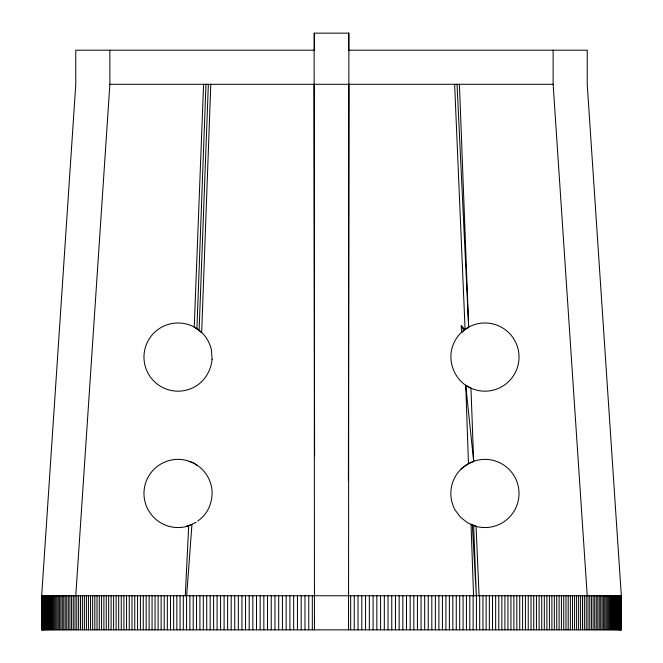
<?xml version="1.0" encoding="UTF-8"?>
<svg xmlns="http://www.w3.org/2000/svg" width="663" height="663" viewBox="0 0 663 663"><rect width="100%" height="100%" fill="white"/><g stroke="black" fill="none" stroke-linecap="round" stroke-linejoin="round"><path stroke-width="0.99" d="M314.453 629.85L314.113 33.15L348.887 33.15L348.547 629.85M348.398 480.526L348.887 84.292M210.793 84.292L201.66 332.76L196.911 328.873L205.969 84.292M199.107 330.572L208.364 84.292M203.582 84.292L194.234 327.331L196.911 328.873M185.284 595.755L188.706 525.726L196.124 522.295M75.773 595.755L109.867 84.292L109.867 50.197M186.651 595.755L191.947 524.557L186.585 526.273L188.74 525.842A34.095 34.095 0 0 1 144.874 501.278A34.095 34.095 0 0 1 173.167 459.716A34.095 34.095 0 0 1 212.102 491.532C212.483 502.985 207.436 514.563 197.765 520.977M454.636 84.292L465.086 329.528L461.556 332.677L461.216 325.806L465.086 329.528L468.675 327.406L459.418 84.292M470.962 388.186L470.987 388.186A34.095 34.095 0 0 0 517.148 368.255A34.095 34.095 0 0 0 493.272 324.008A34.095 34.095 0 0 0 451.271 351.655C449.042 366.473 457.022 382.228 470.962 388.186L473.672 461.556L468.468 463.719L460.909 469.064M314.337 50.197L75.773 50.197L75.773 84.292L41.678 595.755L621.322 595.755L621.322 629.85L41.678 629.85L41.769 595.755M109.867 84.292L553.133 84.292L587.227 595.755M461.15 517.72L467.531 522.784L476.067 526.273L479.092 595.755M189.071 461.465L193.803 463.031L196.911 465.393M468.468 463.719L465.749 385.261L470.987 388.186M460.536 517.281L455.199 510.154A34.095 34.095 0 0 1 476.515 460.42A34.095 34.095 0 0 1 519.03 493.877A34.095 34.095 0 0 1 475.711 526.289L471.037 524.541L473.573 595.755M461.216 325.806L463.827 330.522M465.749 385.261L473.672 461.556M621.322 595.755L587.227 84.292L587.227 50.197L348.663 50.197L348.663 33.15M472.338 525.005L476.349 595.755L473.639 525.469M457.031 84.292L468.675 327.406M314.113 84.292L314.594 455.978M621.231 595.755L621.107 629.85M620.933 595.755L620.933 629.85M620.709 595.755L620.709 629.85M620.435 595.755L620.435 629.85M620.112 595.755L620.112 629.85M619.739 595.755L619.739 629.85M619.317 595.755L619.317 629.85M618.844 595.755L618.844 629.85M618.33 595.755L618.33 629.85M617.759 595.755L617.759 629.85M617.137 595.755L617.137 629.85M616.474 595.755L616.474 629.85M615.761 595.755L615.761 629.85M614.991 595.755L614.991 629.85M614.178 595.755L614.178 629.85M613.316 595.755L613.316 629.85M612.405 595.755L612.405 629.85M611.452 595.755L611.452 629.85M610.449 595.755L610.449 629.85M609.388 595.755L609.388 629.85M608.286 595.755L608.286 629.85M607.142 595.755L607.142 629.85M605.949 595.755L605.949 629.85M604.706 595.755L604.706 629.85M603.413 595.755L603.413 629.85M602.079 595.755L602.079 629.85M600.695 595.755L600.695 629.85M599.261 595.755L599.261 629.85M597.794 595.755L597.794 629.85M596.269 595.755L596.269 629.85M594.703 595.755L594.703 629.85M593.095 595.755L593.095 629.85M591.437 595.755L591.437 629.85M589.739 595.755L589.739 629.85M587.99 595.755L587.99 629.85M586.208 595.755L586.208 629.85M584.376 595.755L584.376 629.85M582.495 595.755L582.495 629.85M580.581 595.755L580.581 629.85M578.617 595.755L578.617 629.85M576.611 595.755L576.611 629.85M574.572 595.755L574.572 629.85M572.484 595.755L572.484 629.85M570.354 595.755L570.354 629.85M568.183 595.755L568.183 629.85M565.978 595.755L565.978 629.85M563.724 595.755L563.724 629.85M561.437 595.755L561.437 629.85M559.108 595.755L559.108 629.85M556.738 595.755L556.738 629.85M554.334 595.755L554.334 629.85M553.133 50.197L553.133 84.292M551.889 595.755L551.889 629.85M549.403 595.755L549.403 629.85M546.884 595.755L546.884 629.85M544.323 595.755L544.323 629.85M541.729 595.755L541.729 629.85M539.102 595.755L539.102 629.85M536.442 595.755L536.442 629.85M533.74 595.755L533.74 629.85M531.005 595.755L531.005 629.85M528.237 595.755L528.237 629.85M525.436 595.755L525.436 629.85M522.593 595.755L522.593 629.85M519.726 595.755L519.726 629.85M516.825 595.755L516.825 629.85M513.891 595.755L513.891 629.85M510.933 595.755L510.933 629.85M507.933 595.755L507.933 629.85M504.908 595.755L504.908 629.85M501.858 595.755L501.858 629.85M498.775 595.755L498.775 629.85M495.659 595.755L495.659 629.85M492.518 595.755L492.518 629.85M489.352 595.755L489.352 629.85M486.153 595.755L486.153 629.85M482.937 595.755L482.937 629.85M479.689 595.755L479.689 629.85M476.415 595.755L476.415 629.85M473.117 595.755L473.117 629.85M469.794 595.755L469.794 629.85M466.445 595.755L466.445 629.85M463.081 595.755L463.081 629.85M459.691 595.755L459.691 629.85M456.277 595.755L456.277 629.85M452.837 595.755L452.837 629.85M449.381 595.755L449.381 629.85M445.909 595.755L445.909 629.85M442.412 595.755L442.412 629.85M438.898 595.755L438.898 629.85M435.367 595.755L435.367 629.85M431.812 595.755L431.812 629.85M428.248 595.755L428.248 629.85M424.66 595.755L424.66 629.85M421.063 595.755L421.063 629.85M417.45 595.755L417.45 629.85M413.811 595.755L413.811 629.85M410.173 595.755L410.173 629.85M406.51 595.755L406.51 629.85M402.839 595.755L402.839 629.85M399.159 595.755L399.159 629.85M395.463 595.755L395.463 629.85M391.758 595.755L391.758 629.85M388.046 595.755L388.046 629.85M384.316 595.755L384.316 629.85M380.579 595.755L380.579 629.85M376.841 595.755L376.841 629.85M373.087 595.755L373.087 629.85M369.332 595.755L369.332 629.85M365.562 595.755L365.562 629.85M361.799 595.755L361.799 629.85M358.02 595.755L358.02 629.85M354.241 595.755L354.241 629.85M350.677 595.755L350.677 629.85M348.547 33.15L348.547 50.537M314.453 33.15L314.453 50.537M312.323 595.755L312.323 629.85M308.759 595.755L308.759 629.85M304.98 595.755L304.98 629.85M301.201 595.755L301.201 629.85M297.438 595.755L297.438 629.85M293.668 595.755L293.668 629.85M289.913 595.755L289.913 629.85M286.159 595.755L286.159 629.85M282.421 595.755L282.421 629.85M278.684 595.755L278.684 629.85M274.954 595.755L274.954 629.85M271.242 595.755L271.242 629.85M267.537 595.755L267.537 629.85M263.841 595.755L263.841 629.85M260.161 595.755L260.161 629.85M256.49 595.755L256.49 629.85M252.827 595.755L252.827 629.85M249.189 595.755L249.189 629.85M245.55 595.755L245.55 629.85M241.937 595.755L241.937 629.85M238.34 595.755L238.34 629.85M234.752 595.755L234.752 629.85M231.188 595.755L231.188 629.85M227.633 595.755L227.633 629.85M224.102 595.755L224.102 629.85M220.588 595.755L220.588 629.85M217.091 595.755L217.091 629.85M213.619 595.755L213.619 629.85M210.163 595.755L210.163 629.85M206.723 595.755L206.723 629.85M203.309 595.755L203.309 629.85M199.919 595.755L199.919 629.85M196.555 595.755L196.555 629.85M193.206 595.755L193.206 629.85M189.883 595.755L189.883 629.85M186.585 595.755L186.585 629.85M183.311 595.755L183.311 629.85M180.063 595.755L180.063 629.85M176.847 595.755L176.847 629.85M173.648 595.755L173.648 629.85M170.482 595.755L170.482 629.85M167.341 595.755L167.341 629.85M164.225 595.755L164.225 629.85M161.142 595.755L161.142 629.85M158.092 595.755L158.092 629.85M155.067 595.755L155.067 629.85M152.067 595.755L152.067 629.85M149.109 595.755L149.109 629.85M146.175 595.755L146.175 629.85M143.274 595.755L143.274 629.85M140.407 595.755L140.407 629.85M137.564 595.755L137.564 629.85M134.763 595.755L134.763 629.85M131.995 595.755L131.995 629.85M129.26 595.755L129.26 629.85M126.558 595.755L126.558 629.85M123.898 595.755L123.898 629.85M121.271 595.755L121.271 629.85M118.677 595.755L118.677 629.85M116.116 595.755L116.116 629.85M113.597 595.755L113.597 629.85M111.111 595.755L111.111 629.85M108.666 595.755L108.666 629.85M106.262 595.755L106.262 629.85M103.892 595.755L103.892 629.85M101.563 595.755L101.563 629.85M99.276 595.755L99.276 629.85M97.022 595.755L97.022 629.85M94.817 595.755L94.817 629.85M92.646 595.755L92.646 629.85M90.516 595.755L90.516 629.85M88.428 595.755L88.428 629.85M86.389 595.755L86.389 629.85M84.383 595.755L84.383 629.85M82.419 595.755L82.419 629.85M80.505 595.755L80.505 629.85M78.624 595.755L78.624 629.85M76.792 595.755L76.792 629.85M75.01 595.755L75.01 629.85M73.261 595.755L73.261 629.85M71.563 595.755L71.563 629.85M69.905 595.755L69.905 629.85M68.297 595.755L68.297 629.85M66.731 595.755L66.731 629.85M65.206 595.755L65.206 629.85M63.739 595.755L63.739 629.85M62.305 595.755L62.305 629.85M60.921 595.755L60.921 629.85M59.587 595.755L59.587 629.85M58.294 595.755L58.294 629.85M57.051 595.755L57.051 629.85M55.858 595.755L55.858 629.85M54.714 595.755L54.714 629.85M53.612 595.755L53.612 629.85M52.551 595.755L52.551 629.85M51.548 595.755L51.548 629.85M50.595 595.755L50.595 629.85M49.684 595.755L49.684 629.85M48.822 595.755L48.822 629.85M48.009 595.755L48.009 629.85M47.239 595.755L47.239 629.85M46.526 595.755L46.526 629.85M45.863 595.755L45.863 629.85M45.241 595.755L45.241 629.85M44.67 595.755L44.67 629.85M44.156 595.755L44.156 629.85M43.683 595.755L43.683 629.85M43.261 595.755L43.261 629.85M42.888 595.755L42.888 629.85M42.565 595.755L42.565 629.85M42.291 595.755L42.291 629.85M42.067 595.755L42.067 629.85M41.893 595.755L41.893 629.85M212.085 359.346C211.025 371.23 203.947 382.435 193.107 387.673A34.095 34.095 0 0 1 146.266 369.39A34.095 34.095 0 0 1 168.559 324.323A34.095 34.095 0 0 1 211.514 350.462L212.085 359.346"/></g></svg>
